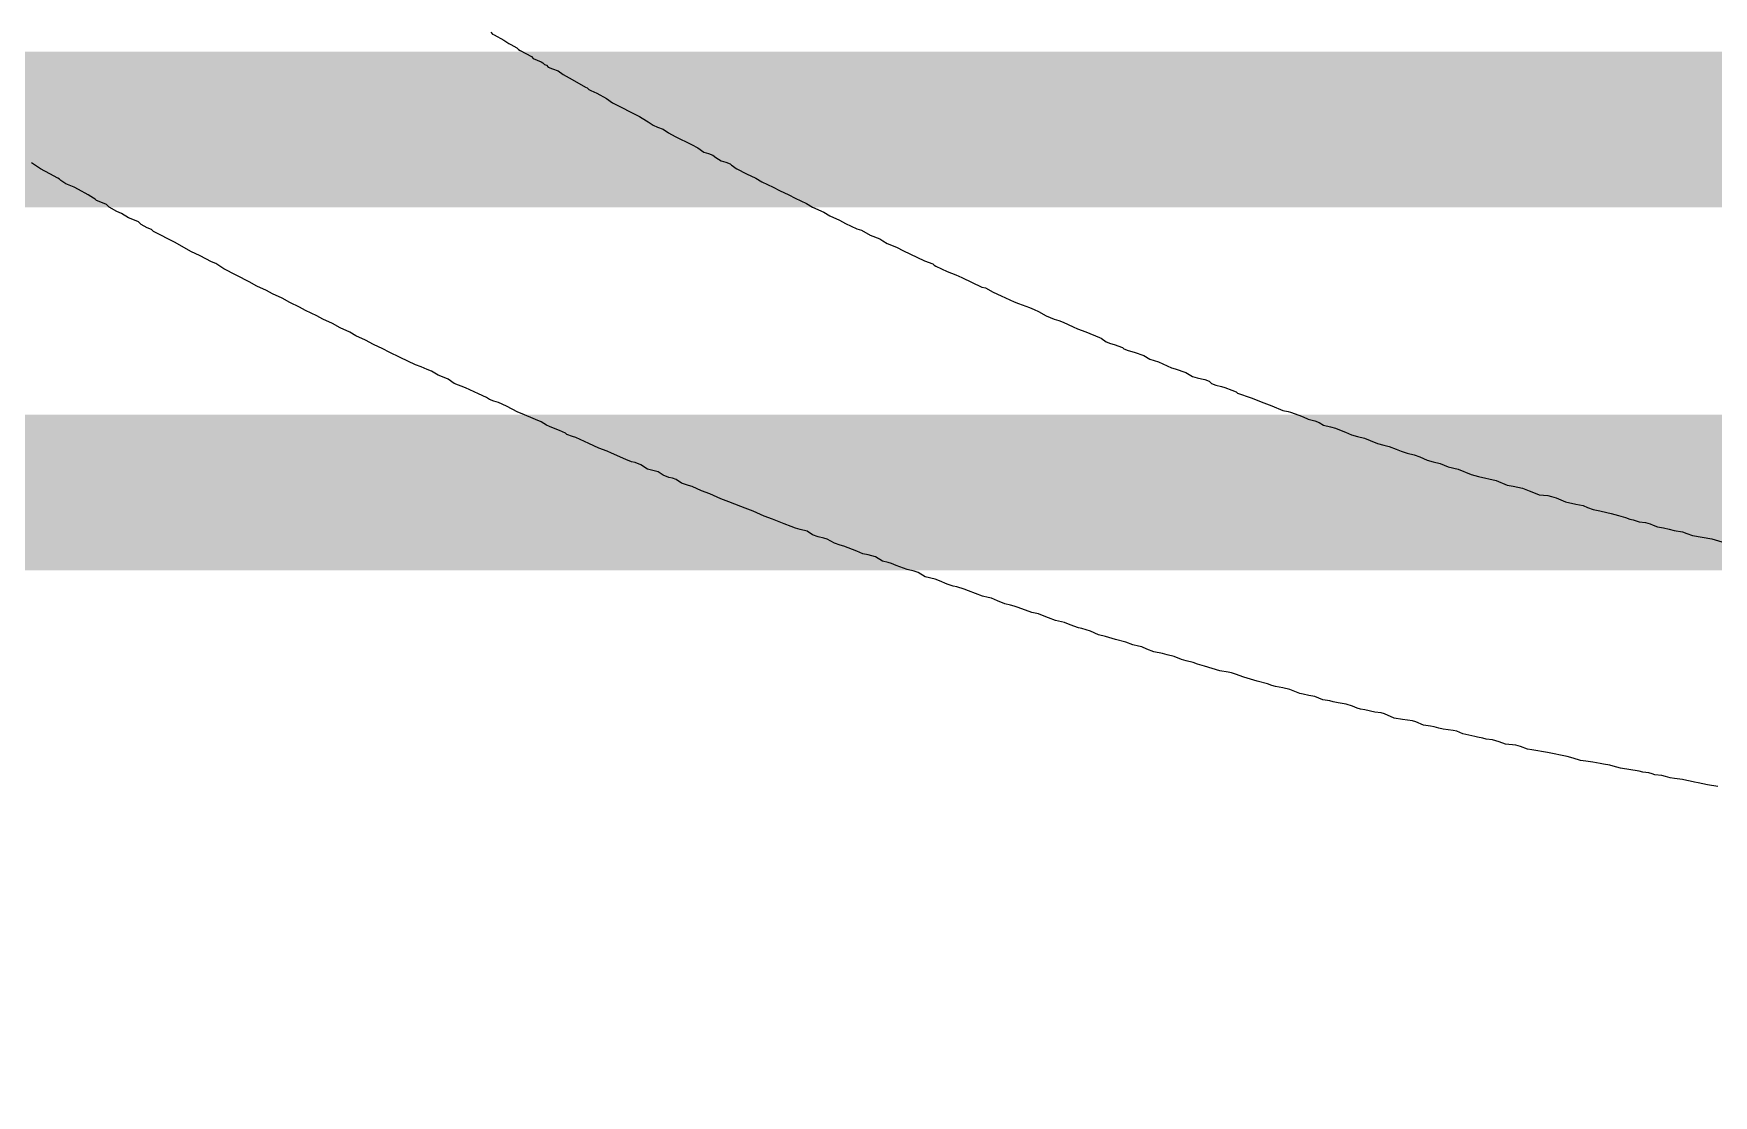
# Model space of a CAD drawing. Header units: inches. Extents: x 29 to 267, y 155 to 337.
# Drawn here: x 86.159 to 89.45, y 258.483 to 260.563 of the extents above; entities that cross this region are included whole.
import ezdxf

# ---------------------------------------------------------------- set-up
doc = ezdxf.new("R2010")
doc.units = ezdxf.units.IN
for name, color, linetype in [('Board Outline', 216, 'Continuous'), ('Top Layer', 1, 'Continuous'), ('Top Overlay', 2, 'Continuous')]:
    doc.layers.add(name, color=color, linetype=linetype)

msp = doc.modelspace()

# ---------------------------------------------------------------- linework, layer by layer
at = {"layer": 'Board Outline'}
msp.add_lwpolyline([(55.1445, 191.4906, 0.254, 0.254, -2.452185), (125.1447, 191.4906, 0.254, 0.254, 0)], format="xyseb", dxfattribs=at)
at = {"layer": 'Top Layer'}
for points in [[(70.2945, 260.3754, 0.3048, 0.3048, 0), (93.2158, 260.3754, 0.3048, 0.3048, 0)], [(70.7148, 259.6644, 0.3048, 0.3048, 0), (95.809, 259.6644, 0.3048, 0.3048, 0)]]:
    msp.add_lwpolyline(points, format="xyseb", dxfattribs=at)
at = {"layer": 'Top Overlay'}
for p, q in [((87.0551, 260.566), (87.0585, 260.5626)), ((87.0585, 260.5626), (87.0619, 260.5609)), ((87.0619, 260.5609), (87.0806, 260.5507)), ((87.0806, 260.5507), (87.0908, 260.5439)), ((87.0908, 260.5439), (87.0942, 260.5422)), ((87.0942, 260.5422), (87.1062, 260.5354)), ((87.1062, 260.5354), (87.1096, 260.532)), ((87.1096, 260.532), (87.113, 260.5303)), ((87.113, 260.5303), (87.1351, 260.5183)), ((87.1351, 260.5183), (87.1385, 260.5149)), ((87.1385, 260.5149), (87.1539, 260.5081)), ((87.1539, 260.5081), (87.1573, 260.5064)), ((87.1573, 260.5064), (87.1607, 260.503)), ((87.1607, 260.503), (87.1641, 260.5013)), ((87.1641, 260.5013), (87.1675, 260.4979)), ((87.1675, 260.4979), (87.176, 260.4945)), ((87.176, 260.4945), (87.1871, 260.4902)), ((87.1871, 260.4902), (87.1973, 260.4834)), ((87.1973, 260.4834), (87.2143, 260.4732)), ((87.2143, 260.4732), (87.2407, 260.4587)), ((87.2407, 260.4587), (87.2441, 260.457)), ((87.2441, 260.457), (87.2476, 260.4536)), ((87.2476, 260.4536), (87.251, 260.4519)), ((87.251, 260.4519), (87.2629, 260.4468)), ((87.2629, 260.4468), (87.2816, 260.4366)), ((87.2816, 260.4366), (87.2935, 260.4281)), ((87.2935, 260.4281), (87.3464, 260.4008)), ((87.3464, 260.4008), (87.36, 260.3923)), ((87.36, 260.3923), (87.3634, 260.3906)), ((87.3634, 260.3906), (87.3736, 260.3838)), ((87.3736, 260.3838), (87.3821, 260.3804)), ((87.3821, 260.3804), (87.3932, 260.3761)), ((87.3932, 260.3761), (87.4034, 260.3693)), ((87.4034, 260.3693), (87.4162, 260.3616)), ((87.4162, 260.3616), (87.4486, 260.3463)), ((87.4486, 260.3463), (87.4605, 260.3395)), ((87.4605, 260.3395), (87.4724, 260.331)), ((87.4724, 260.331), (87.4818, 260.3284)), ((87.4818, 260.3284), (87.4903, 260.325)), ((87.4903, 260.325), (87.4963, 260.3207)), ((87.4963, 260.3207), (87.5065, 260.3139)), ((86.1727, 260.2986), (86.1557, 260.3105)), ((86.1914, 260.2884), (86.1727, 260.2986)), ((86.2068, 260.2799), (86.1914, 260.2884)), ((87.5065, 260.3139), (87.5158, 260.3114)), ((87.5158, 260.3114), (87.5244, 260.308)), ((87.5244, 260.308), (87.5269, 260.3054)), ((87.5269, 260.3054), (87.5303, 260.3037)), ((87.5303, 260.3037), (87.5337, 260.3003)), ((87.5337, 260.3003), (87.5371, 260.2986)), ((87.5371, 260.2986), (87.5559, 260.2884)), ((87.5559, 260.2884), (87.5746, 260.2799)), ((86.2102, 260.2781), (86.2068, 260.2799)), ((86.2127, 260.2756), (86.2102, 260.2781)), ((86.2229, 260.2688), (86.2127, 260.2756)), ((86.2391, 260.2628), (86.2229, 260.2688)), ((86.2476, 260.2577), (86.2391, 260.2628)), ((86.2664, 260.2475), (86.2476, 260.2577)), ((87.5746, 260.2799), (87.5865, 260.273)), ((87.5865, 260.273), (87.6087, 260.2628)), ((87.6087, 260.2628), (87.6206, 260.256)), ((87.6206, 260.256), (87.6393, 260.2475)), ((86.2766, 260.2407), (86.2664, 260.2475)), ((86.28, 260.239), (86.2766, 260.2407)), ((86.2826, 260.2364), (86.28, 260.239)), ((86.2911, 260.233), (86.2826, 260.2364)), ((86.3022, 260.2287), (86.2911, 260.233)), ((86.3073, 260.2236), (86.3022, 260.2287)), ((86.3226, 260.2151), (86.3073, 260.2236)), ((87.6393, 260.2475), (87.6513, 260.2407)), ((87.6513, 260.2407), (87.6734, 260.2305)), ((87.6734, 260.2305), (87.6853, 260.2236)), ((87.6853, 260.2236), (87.7075, 260.2134)), ((86.332, 260.2109), (86.3226, 260.2151)), ((86.3456, 260.2023), (86.332, 260.2109)), ((86.3541, 260.1989), (86.3456, 260.2023)), ((86.3652, 260.1947), (86.3541, 260.1989)), ((86.3703, 260.1896), (86.3652, 260.1947)), ((86.3822, 260.1828), (86.3703, 260.1896)), ((87.7075, 260.2134), (87.7194, 260.2066)), ((87.7194, 260.2066), (87.7381, 260.1981)), ((87.7381, 260.1981), (87.7501, 260.1913)), ((87.7501, 260.1913), (87.7722, 260.1811)), ((86.3907, 260.1794), (86.3822, 260.1828)), ((86.3941, 260.1759), (86.3907, 260.1794)), ((86.4367, 260.1538), (86.3941, 260.1759)), ((86.4674, 260.1368), (86.4367, 260.1538)), ((87.7722, 260.1811), (87.7816, 260.1785)), ((87.7816, 260.1785), (87.7986, 260.1683)), ((87.7986, 260.1683), (87.8173, 260.1615)), ((87.8173, 260.1615), (87.8233, 260.1572)), ((87.8233, 260.1572), (87.8318, 260.1521)), ((87.8318, 260.1521), (87.8403, 260.1487)), ((86.4861, 260.1282), (86.4674, 260.1368)), ((86.5083, 260.1163), (86.4861, 260.1282)), ((87.8403, 260.1487), (87.8514, 260.1444)), ((87.8514, 260.1444), (87.8625, 260.1385)), ((87.8625, 260.1385), (87.9051, 260.118)), ((87.9051, 260.118), (87.9213, 260.1121)), ((86.5168, 260.1129), (86.5083, 260.1163)), ((86.5321, 260.1027), (86.5168, 260.1129)), ((86.5815, 260.0771), (86.5321, 260.1027)), ((87.9213, 260.1121), (87.9238, 260.1095)), ((87.9238, 260.1095), (87.9272, 260.1078)), ((87.9272, 260.1078), (87.9494, 260.0976)), ((87.9494, 260.0976), (87.9664, 260.0908)), ((87.9664, 260.0908), (87.9783, 260.0857)), ((87.9783, 260.0857), (88.0175, 260.0669)), ((86.5968, 260.0686), (86.5815, 260.0771)), ((86.6156, 260.0601), (86.5968, 260.0686)), ((86.6275, 260.0533), (86.6156, 260.0601)), ((86.6462, 260.0448), (86.6275, 260.0533)), ((88.0175, 260.0669), (88.0243, 260.0652)), ((88.0243, 260.0652), (88.0396, 260.0567)), ((88.0396, 260.0567), (88.055, 260.0499)), ((86.6616, 260.0363), (86.6462, 260.0448)), ((86.6803, 260.0277), (86.6616, 260.0363)), ((86.6922, 260.0209), (86.6803, 260.0277)), ((86.7144, 260.0107), (86.6922, 260.0209)), ((88.055, 260.0499), (88.0805, 260.038)), ((88.0805, 260.038), (88.089, 260.0346)), ((88.089, 260.0346), (88.1103, 260.0269)), ((88.1103, 260.0269), (88.1197, 260.0226)), ((88.1197, 260.0226), (88.1282, 260.0192)), ((88.1282, 260.0192), (88.1435, 260.0107)), ((86.7263, 260.0039), (86.7144, 260.0107)), ((86.745, 259.9954), (86.7263, 260.0039)), ((86.7604, 259.9869), (86.745, 259.9954)), ((86.7791, 259.9783), (86.7604, 259.9869)), ((88.1435, 260.0107), (88.1589, 260.0039)), ((88.1589, 260.0039), (88.1682, 260.0013)), ((88.1682, 260.0013), (88.1768, 259.9979)), ((88.1768, 259.9979), (88.1964, 259.9886)), ((88.1964, 259.9886), (88.2049, 259.9852)), ((86.791, 259.9715), (86.7791, 259.9783)), ((86.8098, 259.963), (86.791, 259.9715)), ((86.8251, 259.9545), (86.8098, 259.963)), ((86.8438, 259.946), (86.8251, 259.9545)), ((88.2049, 259.9852), (88.2211, 259.9792)), ((88.2211, 259.9792), (88.2475, 259.9681)), ((88.2475, 259.9681), (88.2509, 259.9664)), ((88.2509, 259.9664), (88.2611, 259.9596)), ((88.2611, 259.9596), (88.2696, 259.9562)), ((88.2696, 259.9562), (88.2764, 259.9545)), ((88.2764, 259.9545), (88.2926, 259.9485)), ((86.8558, 259.9392), (86.8438, 259.946)), ((86.8779, 259.9289), (86.8558, 259.9392)), ((86.9077, 259.9145), (86.8779, 259.9289)), ((88.2926, 259.9485), (88.2952, 259.946)), ((88.2952, 259.946), (88.3037, 259.9426)), ((88.3037, 259.9426), (88.3156, 259.9392)), ((88.3156, 259.9392), (88.3343, 259.9324)), ((88.3343, 259.9324), (88.3463, 259.9255)), ((88.3463, 259.9255), (88.3633, 259.9204)), ((88.3633, 259.9204), (88.3888, 259.9085)), ((86.9188, 259.9102), (86.9077, 259.9145)), ((86.9307, 259.9051), (86.9188, 259.9102)), ((86.9392, 259.9017), (86.9307, 259.9051)), ((86.952, 259.894), (86.9392, 259.9017)), ((86.9605, 259.8906), (86.952, 259.894)), ((86.9716, 259.8864), (86.9605, 259.8906)), ((88.3888, 259.9085), (88.3957, 259.9068)), ((88.3957, 259.9068), (88.4169, 259.8991)), ((88.4169, 259.8991), (88.4297, 259.8915)), ((88.4297, 259.8915), (88.4391, 259.8889)), ((88.4391, 259.8889), (88.4476, 259.8872)), ((86.9835, 259.8778), (86.9716, 259.8864)), ((87.0057, 259.8693), (86.9835, 259.8778)), ((87.0312, 259.8574), (87.0057, 259.8693)), ((87.0465, 259.8506), (87.0312, 259.8574)), ((88.4476, 259.8872), (88.4544, 259.8855)), ((88.4544, 259.8855), (88.4629, 259.8821)), ((88.4629, 259.8821), (88.4672, 259.8778)), ((88.4672, 259.8778), (88.4757, 259.8744)), ((88.4757, 259.8744), (88.4868, 259.8719)), ((88.4868, 259.8719), (88.4936, 259.8702)), ((88.4936, 259.8702), (88.5072, 259.8651)), ((88.5072, 259.8651), (88.5157, 259.8617)), ((88.5157, 259.8617), (88.5183, 259.8591)), ((88.5183, 259.8591), (88.5447, 259.8497)), ((87.0525, 259.8463), (87.0465, 259.8506)), ((87.061, 259.8429), (87.0525, 259.8463)), ((87.0704, 259.8404), (87.061, 259.8429)), ((87.0857, 259.8336), (87.0704, 259.8404)), ((87.1079, 259.8216), (87.0857, 259.8336)), ((87.1164, 259.8182), (87.1079, 259.8216)), ((88.5447, 259.8497), (88.5532, 259.8463)), ((88.5532, 259.8463), (88.5643, 259.8421)), ((88.5643, 259.8421), (88.5856, 259.8344)), ((88.5856, 259.8344), (88.6069, 259.825)), ((88.6069, 259.825), (88.6171, 259.8233)), ((88.6171, 259.8233), (88.6222, 259.8216)), ((88.6222, 259.8216), (88.6384, 259.8157)), ((87.1428, 259.8072), (87.1164, 259.8182)), ((87.1539, 259.8029), (87.1428, 259.8072)), ((87.1641, 259.7961), (87.1539, 259.8029)), ((87.17, 259.7935), (87.1641, 259.7961)), ((87.1811, 259.7893), (87.17, 259.7935)), ((87.1896, 259.7859), (87.1811, 259.7893)), ((88.6384, 259.8157), (88.6469, 259.8123)), ((88.6469, 259.8123), (88.6563, 259.808)), ((88.6563, 259.808), (88.6699, 259.8046)), ((88.6699, 259.8046), (88.6784, 259.8012)), ((88.6784, 259.8012), (88.6869, 259.7961)), ((88.6869, 259.7961), (88.7006, 259.7927)), ((88.7006, 259.7927), (88.7099, 259.7901)), ((88.7099, 259.7901), (88.721, 259.7859)), ((87.2016, 259.7808), (87.1896, 259.7859)), ((87.2041, 259.7782), (87.2016, 259.7808)), ((87.2152, 259.7739), (87.2041, 259.7782)), ((87.222, 259.7722), (87.2152, 259.7739)), ((87.2476, 259.7603), (87.222, 259.7722)), ((87.2671, 259.7509), (87.2476, 259.7603)), ((88.721, 259.7859), (88.7295, 259.7825)), ((88.7295, 259.7825), (88.7414, 259.7773)), ((88.7414, 259.7773), (88.7534, 259.7739)), ((88.7534, 259.7739), (88.767, 259.7705)), ((88.767, 259.7705), (88.7781, 259.7663)), ((88.7781, 259.7663), (88.7926, 259.7603)), ((88.7926, 259.7603), (88.8045, 259.7569)), ((88.8045, 259.7569), (88.8155, 259.7543)), ((87.2833, 259.745), (87.2671, 259.7509)), ((87.2918, 259.7416), (87.2833, 259.745)), ((87.3199, 259.7288), (87.2918, 259.7416)), ((87.331, 259.7245), (87.3199, 259.7288)), ((87.3378, 259.7228), (87.331, 259.7245)), ((88.8155, 259.7543), (88.8292, 259.7492)), ((88.8292, 259.7492), (88.8385, 259.745)), ((88.8385, 259.745), (88.8505, 259.7416)), ((88.8505, 259.7416), (88.8641, 259.7382)), ((88.8641, 259.7382), (88.8752, 259.7339)), ((88.8752, 259.7339), (88.8896, 259.7279)), ((88.8896, 259.7279), (88.9016, 259.7245)), ((88.9016, 259.7245), (88.9152, 259.7211)), ((87.3489, 259.7186), (87.3378, 259.7228)), ((87.3625, 259.7101), (87.3489, 259.7186)), ((87.383, 259.7049), (87.3625, 259.7101)), ((87.3932, 259.6981), (87.383, 259.7049)), ((87.4043, 259.6939), (87.3932, 259.6981)), ((87.4111, 259.6922), (87.4043, 259.6939)), ((87.4187, 259.6896), (87.4111, 259.6922)), ((88.9152, 259.7211), (88.9305, 259.7143)), ((88.9305, 259.7143), (88.9501, 259.7101)), ((88.9501, 259.7101), (88.9757, 259.6998)), ((88.9757, 259.6998), (88.9901, 259.6956)), ((88.9901, 259.6956), (89.0251, 259.6879)), ((87.429, 259.6828), (87.4187, 259.6896)), ((87.4426, 259.6777), (87.429, 259.6828)), ((87.4494, 259.676), (87.4426, 259.6777)), ((87.4681, 259.6675), (87.4494, 259.676)), ((87.4843, 259.6615), (87.4681, 259.6675)), ((87.5056, 259.6521), (87.4843, 259.6615)), ((89.0251, 259.6879), (89.0464, 259.6785)), ((89.0464, 259.6785), (89.0583, 259.6768)), ((89.0583, 259.6768), (89.0762, 259.6726)), ((89.0762, 259.6726), (89.0898, 259.6675)), ((89.0898, 259.6675), (89.0983, 259.6641)), ((89.0983, 259.6641), (89.1094, 259.6598)), ((89.1094, 259.6598), (89.1264, 259.6581)), ((89.1264, 259.6581), (89.1332, 259.6564)), ((87.5218, 259.6462), (87.5056, 259.6521)), ((87.5448, 259.6368), (87.5218, 259.6462)), ((87.5533, 259.6334), (87.5448, 259.6368)), ((87.5695, 259.6274), (87.5533, 259.6334)), ((87.5908, 259.6181), (87.5695, 259.6274)), ((89.1332, 259.6564), (89.1426, 259.6538)), ((89.1426, 259.6538), (89.1605, 259.6462)), ((89.1605, 259.6462), (89.1809, 259.6411)), ((89.1809, 259.6411), (89.1954, 259.6385)), ((89.1954, 259.6385), (89.2039, 259.6351)), ((89.2039, 259.6351), (89.215, 259.6309)), ((89.215, 259.6309), (89.2278, 259.6283)), ((89.2278, 259.6283), (89.2414, 259.6249)), ((89.2414, 259.6249), (89.2499, 259.6232)), ((87.607, 259.6121), (87.5908, 259.6181)), ((87.63, 259.6027), (87.607, 259.6121)), ((87.6436, 259.5976), (87.63, 259.6027)), ((87.6521, 259.5942), (87.6436, 259.5976)), ((87.6615, 259.5917), (87.6521, 259.5942)), ((87.6751, 259.5883), (87.6615, 259.5917)), ((89.2499, 259.6232), (89.2644, 259.6189)), ((89.2644, 259.6189), (89.278, 259.6155)), ((89.278, 259.6155), (89.2865, 259.6121)), ((89.2865, 259.6121), (89.2934, 259.6104)), ((89.2934, 259.6104), (89.3053, 259.607)), ((89.3053, 259.607), (89.3172, 259.6053)), ((89.3172, 259.6053), (89.3266, 259.6027)), ((89.3266, 259.6027), (89.3325, 259.6002)), ((89.3325, 259.6002), (89.3411, 259.5968)), ((89.3411, 259.5968), (89.353, 259.5951)), ((89.353, 259.5951), (89.364, 259.5925)), ((89.364, 259.5925), (89.3734, 259.59)), ((87.6853, 259.5815), (87.6751, 259.5883)), ((87.6964, 259.5772), (87.6853, 259.5815)), ((87.7075, 259.5746), (87.6964, 259.5772)), ((87.7143, 259.5729), (87.7075, 259.5746)), ((87.7288, 259.5653), (87.7143, 259.5729)), ((87.7398, 259.561), (87.7288, 259.5653)), ((87.7467, 259.5593), (87.7398, 259.561)), ((87.7722, 259.5491), (87.7467, 259.5593)), ((89.3734, 259.59), (89.3896, 259.5874)), ((89.3896, 259.5874), (89.3981, 259.584)), ((89.3981, 259.584), (89.4092, 259.5797)), ((89.4092, 259.5797), (89.4475, 259.5738)), ((89.4475, 259.5738), (89.4671, 259.5678)), ((87.7841, 259.544), (87.7722, 259.5491)), ((87.7943, 259.5423), (87.7841, 259.544)), ((87.8088, 259.538), (87.7943, 259.5423)), ((87.8225, 259.5295), (87.8088, 259.538)), ((87.8335, 259.5269), (87.8225, 259.5295)), ((87.8403, 259.5252), (87.8335, 259.5269)), ((87.8497, 259.521), (87.8403, 259.5252)), ((87.871, 259.5133), (87.8497, 259.521)), ((87.8846, 259.5099), (87.871, 259.5133)), ((87.8923, 259.5074), (87.8846, 259.5099)), ((87.9059, 259.4988), (87.8923, 259.5074)), ((87.9255, 259.4946), (87.9059, 259.4988)), ((87.934, 259.4912), (87.9255, 259.4946)), ((87.9494, 259.4844), (87.934, 259.4912)), ((87.9613, 259.481), (87.9494, 259.4844)), ((87.9681, 259.4792), (87.9613, 259.481)), ((87.9826, 259.475), (87.9681, 259.4792)), ((87.9911, 259.4716), (87.9826, 259.475)), ((88.0183, 259.4614), (87.9911, 259.4716)), ((88.0294, 259.4588), (88.0183, 259.4614)), ((88.0362, 259.4571), (88.0294, 259.4588)), ((88.0482, 259.452), (88.0362, 259.4571)), ((88.0626, 259.446), (88.0482, 259.452)), ((88.0737, 259.4435), (88.0626, 259.446)), ((88.0805, 259.4418), (88.0737, 259.4435)), ((88.0882, 259.4392), (88.0805, 259.4418)), ((88.1154, 259.429), (88.0882, 259.4392)), ((88.1282, 259.4264), (88.1154, 259.429)), ((88.1393, 259.4222), (88.1282, 259.4264)), ((88.1478, 259.4188), (88.1393, 259.4222)), ((88.1614, 259.4137), (88.1478, 259.4188)), ((88.1793, 259.4094), (88.1614, 259.4137)), ((88.1904, 259.4051), (88.1793, 259.4094)), ((88.2066, 259.3992), (88.1904, 259.4051)), ((88.2134, 259.3975), (88.2066, 259.3992)), ((88.2304, 259.3924), (88.2134, 259.3975)), ((88.2458, 259.3856), (88.2304, 259.3924)), ((88.2594, 259.3822), (88.2458, 259.3856)), ((88.279, 259.3762), (88.2594, 259.3822)), ((88.2994, 259.3711), (88.279, 259.3762)), ((88.313, 259.366), (88.2994, 259.3711)), ((88.3241, 259.3634), (88.313, 259.366)), ((88.3309, 259.3617), (88.3241, 259.3634)), ((88.3403, 259.3575), (88.3309, 259.3617)), ((88.3539, 259.3523), (88.3403, 259.3575)), ((88.371, 259.3489), (88.3539, 259.3523)), ((88.3803, 259.3464), (88.371, 259.3489)), ((88.394, 259.343), (88.3803, 259.3464)), ((88.4084, 259.337), (88.394, 259.343)), ((88.4178, 259.3345), (88.4084, 259.337)), ((88.4314, 259.331), (88.4178, 259.3345)), ((88.4399, 259.3276), (88.4314, 259.331)), ((88.4536, 259.3242), (88.4399, 259.3276)), ((88.4834, 259.3149), (88.4536, 259.3242)), ((88.4996, 259.3123), (88.4834, 259.3149)), ((88.5064, 259.3106), (88.4996, 259.3123)), ((88.514, 259.3081), (88.5064, 259.3106)), ((88.5302, 259.3021), (88.514, 259.3081)), ((88.537, 259.3004), (88.5302, 259.3021)), ((88.5566, 259.2944), (88.537, 259.3004)), ((88.5771, 259.2893), (88.5566, 259.2944)), ((88.5856, 259.2859), (88.5771, 259.2893)), ((88.5924, 259.2842), (88.5856, 259.2859)), ((88.6069, 259.2817), (88.5924, 259.2842)), ((88.6205, 259.2782), (88.6069, 259.2817)), ((88.6401, 259.2706), (88.6205, 259.2782)), ((88.6469, 259.2689), (88.6401, 259.2706)), ((88.658, 259.2663), (88.6469, 259.2689)), ((88.6699, 259.2646), (88.658, 259.2663)), ((88.6852, 259.2578), (88.6699, 259.2646)), ((88.6989, 259.2561), (88.6852, 259.2578)), ((88.7057, 259.2544), (88.6989, 259.2561)), ((88.715, 259.2518), (88.7057, 259.2544)), ((88.7312, 259.2493), (88.715, 259.2518)), ((88.7431, 259.2459), (88.7312, 259.2493)), ((88.7525, 259.2416), (88.7431, 259.2459)), ((88.7593, 259.2399), (88.7525, 259.2416)), ((88.7678, 259.2382), (88.7593, 259.2399)), ((88.7874, 259.234), (88.7678, 259.2382)), ((88.7994, 259.2323), (88.7874, 259.234)), ((88.8062, 259.2305), (88.7994, 259.2323)), ((88.8249, 259.222), (88.8062, 259.2305)), ((88.8411, 259.2195), (88.8249, 259.222)), ((88.8607, 259.2169), (88.8411, 259.2195)), ((88.8675, 259.2152), (88.8607, 259.2169)), ((88.8828, 259.2084), (88.8675, 259.2152)), ((88.8965, 259.2067), (88.8828, 259.2084)), ((88.9033, 259.205), (88.8965, 259.2067)), ((88.9126, 259.2024), (88.9033, 259.205)), ((88.9212, 259.2007), (88.9126, 259.2024)), ((88.9407, 259.1982), (88.9212, 259.2007)), ((88.9476, 259.1965), (88.9407, 259.1982)), ((88.9595, 259.1914), (88.9476, 259.1965)), ((88.9833, 259.1863), (88.9595, 259.1914)), ((88.9884, 259.1846), (88.9833, 259.1863)), ((88.9987, 259.1829), (88.9884, 259.1846)), ((89.0055, 259.1812), (88.9987, 259.1829)), ((89.0174, 259.1794), (89.0055, 259.1812)), ((89.031, 259.176), (89.0174, 259.1794)), ((89.043, 259.1709), (89.031, 259.176)), ((89.0634, 259.1692), (89.043, 259.1709)), ((89.0728, 259.1667), (89.0634, 259.1692)), ((89.0864, 259.1616), (89.0728, 259.1667)), ((89.0949, 259.1599), (89.0864, 259.1616)), ((89.1256, 259.1547), (89.0949, 259.1599)), ((89.1639, 259.1471), (89.1256, 259.1547)), ((89.1758, 259.1437), (89.1639, 259.1471)), ((89.1903, 259.1394), (89.1758, 259.1437)), ((89.2005, 259.1377), (89.1903, 259.1394)), ((89.2141, 259.136), (89.2005, 259.1377)), ((89.2286, 259.1335), (89.2141, 259.136)), ((89.2354, 259.1317), (89.2286, 259.1335)), ((89.2474, 259.13), (89.2354, 259.1317)), ((89.2542, 259.1283), (89.2474, 259.13)), ((89.2687, 259.1241), (89.2542, 259.1283)), ((89.3053, 259.1181), (89.2687, 259.1241)), ((89.3121, 259.1164), (89.3053, 259.1181)), ((89.324, 259.1147), (89.3121, 259.1164)), ((89.3308, 259.113), (89.324, 259.1147)), ((89.3359, 259.1113), (89.3308, 259.113)), ((89.3496, 259.1096), (89.3359, 259.1113)), ((89.3564, 259.1079), (89.3496, 259.1096)), ((89.3657, 259.1053), (89.3564, 259.1079)), ((89.3743, 259.1036), (89.3657, 259.1053)), ((89.3896, 259.1019), (89.3743, 259.1036)), ((89.3981, 259.1002), (89.3896, 259.1019)), ((89.4049, 259.0985), (89.3981, 259.1002)), ((89.4134, 259.0968), (89.4049, 259.0985)), ((89.4203, 259.0951), (89.4134, 259.0968)), ((89.439, 259.0917), (89.4203, 259.0951)), ((89.4594, 259.0883), (89.439, 259.0917))]:
    msp.add_line(p, q, dxfattribs=at)

doc.saveas('drawing.dxf')
